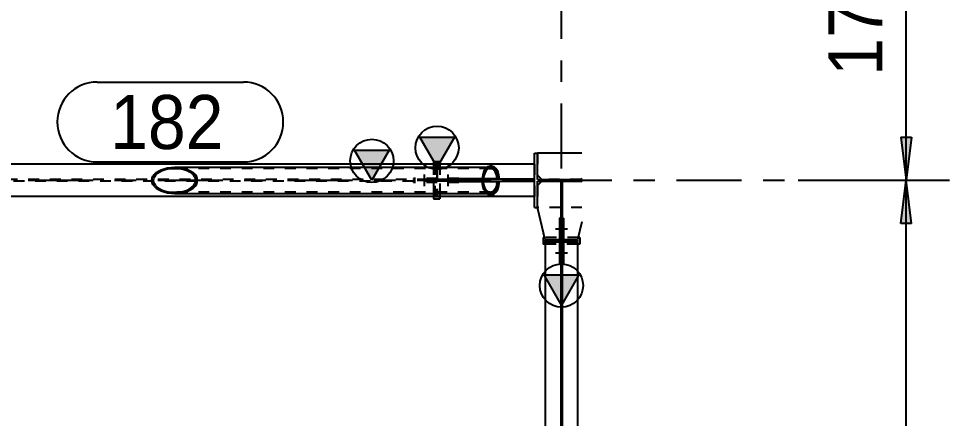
# Model space of a CAD drawing. Header units: millimetres. Extents: x 0 to 594, y 0 to 420.
# Drawn here: x 428.26 to 471.33, y 143.77 to 162.28 of the extents above; entities that cross this region are included whole.
import ezdxf

# ---------------------------------------------------------------- set-up
doc = ezdxf.new("R2010")
doc.units = ezdxf.units.MM
doc.header["$MEASUREMENT"] = 0
for name, pattern in [('XKITLINE00', [0]), ('XKITLINE02', [4, 2, -2]), ('XKITLINE03', [6, 3, -1, 1, -1]), ('XKITLINE04', [3, 0.5, -0.5, 0.5, -0.5, 0.5, -0.5])]:
    doc.linetypes.add(name, pattern=pattern)
for name, color, linetype in [('dimension', 7, 'Continuous'), ('grid', 7, 'Continuous'), ('mark', 7, 'Continuous'), ('part1', 7, 'Continuous')]:
    doc.layers.add(name, color=color, linetype=linetype)
doc.styles.add('STYLE_1', font='arial.ttf', dxfattribs={"height": 0.2})

# ---------------------------------------------------------------- blocks, each defined once
blk = doc.blocks.new('*D3366')
at = {"layer": 'grid', "color": 4, "linetype": 'XKITLINE03'}
blk.add_line((1247.14, 1693.943), (1630.763, 1693.943), dxfattribs=at)
blk = doc.blocks.new('*D3410')
at = {"layer": 'part1', "color": 0, "linetype": 'XKITLINE00'}
for p, q in [((1619.063, 1691.173), (1619.063, 1665.463)), ((1619.721, 1691.173), (1619.063, 1691.173)), ((1619.721, 1691.083), (1619.063, 1691.083)), ((1619.846, 1691.173), (1619.781, 1691.173)), ((1619.781, 1691.093), (1619.781, 1691.093)), ((1619.781, 1691.093), (1619.846, 1691.093)), ((1619.781, 1691.093), (1619.781, 1665.543)), ((1619.846, 1691.093), (1619.846, 1691.093)), ((1619.846, 1691.093), (1619.846, 1665.543)), ((1620.563, 1691.173), (1619.906, 1691.173)), ((1620.563, 1691.083), (1619.906, 1691.083)), ((1620.563, 1691.173), (1620.563, 1690.773)), ((1620.563, 1690.773), (1620.563, 1665.463)), ((1619.813, 1688.173), (1619.013, 1689.573)), ((1619.013, 1689.573), (1620.613, 1689.573)), ((1620.613, 1689.573), (1619.813, 1688.173)), ((1619.063, 1665.553), (1619.721, 1665.553)), ((1619.721, 1665.463), (1619.063, 1665.463)), ((1619.781, 1665.543), (1619.781, 1665.543)), ((1619.781, 1665.543), (1619.846, 1665.543)), ((1619.846, 1665.463), (1619.781, 1665.463)), ((1620.563, 1665.553), (1619.906, 1665.553)), ((1620.563, 1665.463), (1619.906, 1665.463))]:
    blk.add_line(p, q, dxfattribs=at)
at = {"layer": 'part1', "color": 2, "linetype": 'XKITLINE04'}
for p, q in [((1619.781, 1691.173), (1619.721, 1691.173)), ((1619.781, 1691.083), (1619.721, 1691.083)), ((1619.781, 1691.093), (1619.846, 1691.093)), ((1619.906, 1691.083), (1619.781, 1691.083)), ((1619.781, 1691.073), (1619.846, 1691.073)), ((1619.906, 1691.173), (1619.846, 1691.173)), ((1620.563, 1691.083), (1620.563, 1690.773)), ((1619.781, 1690.773), (1619.846, 1690.773)), ((1619.781, 1690.093), (1619.781, 1665.858)), ((1619.781, 1665.863), (1619.846, 1665.863)), ((1619.781, 1665.858), (1619.781, 1665.543)), ((1619.063, 1665.553), (1619.063, 1665.463)), ((1619.906, 1665.553), (1619.721, 1665.553)), ((1619.781, 1665.463), (1619.721, 1665.463)), ((1619.781, 1665.563), (1619.846, 1665.563)), ((1619.781, 1665.543), (1619.846, 1665.543)), ((1619.906, 1665.463), (1619.846, 1665.463))]:
    blk.add_line(p, q, dxfattribs=at)
at = {"layer": 'part1', "color": 0, "linetype": 'XKITLINE00'}
blk.add_circle((1619.813, 1689.073), 1, dxfattribs=at)
at = {"layer": 'part1', "color": 0}
blk.add_solid([(1619.013, 1689.573), (1620.613, 1689.573), (1619.013, 1689.573), (1619.813, 1688.173)], dxfattribs=at)
blk = doc.blocks.new('*D3412')
at = {"layer": 'part1', "color": 0, "linetype": 'XKITLINE00'}
blk.add_line((1619.538, 1690.593), (1620.088, 1690.593), dxfattribs=at)
blk.add_line((1619.538, 1690.593), (1620.088, 1690.593), dxfattribs=at)
blk.add_line((1619.538, 1690.593), (1620.088, 1690.593), dxfattribs=at)
blk = doc.blocks.new('*D3413')
at = {"layer": 'part1', "color": 0, "linetype": 'XKITLINE00'}
for p, q in [((1618.963, 1691.293), (1618.963, 1690.993)), ((1619.039, 1691.293), (1618.963, 1691.293)), ((1620.663, 1691.293), (1620.587, 1691.293)), ((1620.663, 1691.293), (1620.663, 1690.993)), ((1619.063, 1690.993), (1618.963, 1690.993)), ((1620.663, 1690.993), (1620.563, 1690.993))]:
    blk.add_line(p, q, dxfattribs=at)
at = {"layer": 'part1', "color": 2, "linetype": 'XKITLINE04'}
for p, q in [((1620.587, 1691.293), (1619.039, 1691.293)), ((1620.563, 1690.993), (1619.063, 1690.993))]:
    blk.add_line(p, q, dxfattribs=at)
blk = doc.blocks.new('*D3414')
at = {"layer": 'part1', "color": 0, "linetype": 'XKITLINE00'}
for p, q in [((1619.906, 1692.193), (1619.846, 1692.193)), ((1619.846, 1692.193), (1619.846, 1690.093)), ((1619.906, 1692.193), (1619.906, 1690.093)), ((1619.906, 1690.093), (1619.846, 1690.093))]:
    blk.add_line(p, q, dxfattribs=at)
blk = doc.blocks.new('*D3415')
at = {"layer": 'part1', "color": 0, "linetype": 'XKITLINE00'}
for p, q in [((1619.781, 1692.193), (1619.721, 1692.193)), ((1619.721, 1692.193), (1619.721, 1690.093)), ((1619.781, 1692.193), (1619.781, 1690.093)), ((1619.781, 1690.093), (1619.721, 1690.093))]:
    blk.add_line(p, q, dxfattribs=at)
blk = doc.blocks.new('*D3416')
at = {"layer": 'part1', "color": 0, "linetype": 'XKITLINE00'}
blk.add_line((1619.538, 1691.693), (1620.088, 1691.693), dxfattribs=at)
blk.add_line((1619.538, 1691.693), (1620.088, 1691.693), dxfattribs=at)
blk.add_line((1619.538, 1691.693), (1620.088, 1691.693), dxfattribs=at)
blk = doc.blocks.new('*D3417')
at = {"layer": 'part1', "color": 0, "linetype": 'XKITLINE00'}
for p, q in [((1619.783, 1693.898), (1619.783, 1691.193)), ((1619.783, 1693.898), (1619.843, 1693.898)), ((1619.843, 1693.898), (1619.843, 1691.193)), ((1619.783, 1691.193), (1619.843, 1691.193))]:
    blk.add_line(p, q, dxfattribs=at)
at = {"layer": 'part1', "color": 2, "linetype": 'XKITLINE04'}
for p, q in [((1619.783, 1693.898), (1619.843, 1693.898)), ((1619.783, 1693.698), (1619.843, 1693.698)), ((1619.783, 1691.493), (1619.843, 1691.493)), ((1619.783, 1691.193), (1619.843, 1691.193))]:
    blk.add_line(p, q, dxfattribs=at)
blk = doc.blocks.new('*D3418')
at = {"layer": 'part1', "color": 0, "linetype": 'XKITLINE00'}
for p, q in [((1618.903, 1693.898), (1618.703, 1693.698)), ((1620.763, 1693.858), (1620.723, 1693.898)), ((1619.063, 1691.193), (1618.703, 1692.693)), ((1620.763, 1692.025), (1620.563, 1691.193)), ((1619.721, 1691.193), (1619.063, 1691.193)), ((1619.783, 1691.193), (1619.781, 1691.193)), ((1619.846, 1691.193), (1619.843, 1691.193)), ((1620.563, 1691.193), (1619.906, 1691.193))]:
    blk.add_line(p, q, dxfattribs=at)
at = {"layer": 'part1', "color": 2, "linetype": 'XKITLINE04'}
for p, q in [((1620.723, 1693.898), (1618.903, 1693.898)), ((1618.703, 1692.693), (1618.703, 1693.698)), ((1618.703, 1692.693), (1618.703, 1693.698)), ((1620.563, 1691.193), (1619.063, 1691.193)), ((1619.843, 1691.193), (1619.783, 1691.193)), ((1619.906, 1691.193), (1619.846, 1691.193))]:
    blk.add_line(p, q, dxfattribs=at)
blk = doc.blocks.new('*D3719')
at = {"layer": 'part1', "color": 0, "linetype": 'XKITLINE00'}
for p, q in [((1611.043, 1693.943), (1610.243, 1695.343)), ((1610.243, 1695.343), (1611.843, 1695.343)), ((1611.843, 1695.343), (1611.043, 1693.943)), ((1589.083, 1694.693), (1589.083, 1693.193)), ((1589.173, 1694.693), (1589.083, 1694.693)), ((1614.043, 1694.693), (1589.173, 1694.693)), ((1589.173, 1694.693), (1589.173, 1693.193)), ((1613.953, 1694.693), (1613.953, 1694.548)), ((1614.043, 1694.693), (1614.043, 1694.548)), ((1614.043, 1693.193), (1589.083, 1693.193)), ((1613.953, 1693.338), (1613.953, 1693.193)), ((1614.043, 1693.338), (1614.043, 1693.193))]:
    blk.add_line(p, q, dxfattribs=at)
at = {"layer": 'part1', "color": 2, "linetype": 'XKITLINE04'}
for p, q in [((1613.953, 1694.693), (1589.173, 1694.693)), ((1613.953, 1694.693), (1613.953, 1693.338)), ((1614.043, 1694.548), (1614.043, 1693.338)), ((1589.163, 1693.975), (1589.163, 1693.91)), ((1613.643, 1693.975), (1589.163, 1693.975)), ((1613.963, 1693.91), (1589.163, 1693.91)), ((1589.479, 1693.91), (1589.163, 1693.91)), ((1589.183, 1693.975), (1589.183, 1693.91)), ((1589.483, 1693.975), (1589.483, 1693.91)), ((1613.643, 1693.975), (1613.643, 1693.91)), ((1613.643, 1693.975), (1613.648, 1693.975)), ((1613.963, 1693.975), (1613.643, 1693.975)), ((1613.943, 1693.975), (1613.943, 1693.91)), ((1613.963, 1693.975), (1613.963, 1693.91)), ((1613.953, 1693.193), (1589.083, 1693.193))]:
    blk.add_line(p, q, dxfattribs=at)
at = {"layer": 'part1', "color": 0, "linetype": 'XKITLINE00'}
blk.add_circle((1611.043, 1694.843), 1, dxfattribs=at)
at = {"layer": 'part1', "color": 0}
blk.add_solid([(1610.243, 1695.343), (1611.843, 1695.343), (1610.243, 1695.343), (1611.043, 1693.943)], dxfattribs=at)
blk = doc.blocks.new('*D3720')
at = {"layer": 'part1', "color": 0, "linetype": 'XKITLINE00'}
for p, q in [((1614.058, 1694.548), (1613.258, 1695.948)), ((1613.258, 1695.948), (1614.858, 1695.948)), ((1614.858, 1695.948), (1614.058, 1694.548)), ((1600.973, 1694.217), (1601.059, 1694.298)), ((1601.051, 1694.195), (1601.13, 1694.269)), ((1601.059, 1694.298), (1601.167, 1694.371)), ((1601.13, 1694.269), (1601.229, 1694.335)), ((1601.167, 1694.371), (1601.294, 1694.432)), ((1601.229, 1694.335), (1601.345, 1694.392)), ((1601.294, 1694.432), (1601.436, 1694.482)), ((1601.345, 1694.392), (1601.475, 1694.437)), ((1601.436, 1694.482), (1601.589, 1694.518)), ((1601.475, 1694.437), (1601.616, 1694.471)), ((1601.589, 1694.518), (1601.751, 1694.54)), ((1601.616, 1694.471), (1601.764, 1694.491)), ((1601.751, 1694.54), (1601.917, 1694.548)), ((1601.764, 1694.491), (1601.917, 1694.498)), ((1601.917, 1694.548), (1616.521, 1694.548)), ((1601.917, 1694.548), (1602.082, 1694.54)), ((1601.917, 1694.498), (1602.069, 1694.491)), ((1602.069, 1694.491), (1602.217, 1694.471)), ((1602.082, 1694.54), (1602.244, 1694.518)), ((1602.217, 1694.471), (1602.358, 1694.437)), ((1602.244, 1694.518), (1602.397, 1694.482)), ((1602.358, 1694.437), (1602.488, 1694.392)), ((1602.397, 1694.482), (1602.539, 1694.432)), ((1602.488, 1694.392), (1602.604, 1694.335)), ((1602.539, 1694.432), (1602.666, 1694.371)), ((1602.604, 1694.335), (1602.703, 1694.269)), ((1602.666, 1694.371), (1602.774, 1694.298)), ((1602.703, 1694.269), (1602.782, 1694.195)), ((1602.774, 1694.298), (1602.86, 1694.217)), ((1616.521, 1694.548), (1616.575, 1694.54)), ((1616.575, 1694.54), (1616.628, 1694.518)), ((1616.628, 1694.518), (1616.678, 1694.482)), ((1616.724, 1694.432), (1616.678, 1694.482)), ((1616.765, 1694.371), (1616.724, 1694.432)), ((1616.8, 1694.298), (1616.765, 1694.371)), ((1616.829, 1694.217), (1616.8, 1694.298)), ((1600.857, 1693.943), (1600.87, 1694.037)), ((1600.87, 1693.848), (1600.857, 1693.943)), ((1600.87, 1694.037), (1600.909, 1694.13)), ((1600.909, 1693.756), (1600.87, 1693.848)), ((1600.909, 1694.13), (1600.973, 1694.217)), ((1600.945, 1693.943), (1600.957, 1694.03)), ((1600.957, 1693.856), (1600.945, 1693.943)), ((1600.957, 1694.03), (1600.992, 1694.114)), ((1600.992, 1693.771), (1600.957, 1693.856)), ((1600.992, 1694.114), (1601.051, 1694.195)), ((1602.841, 1694.114), (1602.782, 1694.195)), ((1602.876, 1694.03), (1602.841, 1694.114)), ((1602.841, 1693.771), (1602.876, 1693.856)), ((1602.924, 1694.13), (1602.86, 1694.217)), ((1602.888, 1693.943), (1602.876, 1694.03)), ((1602.876, 1693.856), (1602.888, 1693.943)), ((1602.963, 1694.037), (1602.924, 1694.13)), ((1602.924, 1693.756), (1602.963, 1693.848)), ((1602.976, 1693.943), (1602.963, 1694.037)), ((1602.963, 1693.848), (1602.976, 1693.943)), ((1615.208, 1693.943), (1615.205, 1694.013)), ((1616.863, 1694.013), (1615.205, 1694.013)), ((1615.205, 1693.873), (1615.208, 1693.943)), ((1616.863, 1693.873), (1615.205, 1693.873)), ((1616.849, 1694.13), (1616.829, 1694.217)), ((1616.862, 1694.037), (1616.849, 1694.13)), ((1616.849, 1693.756), (1616.862, 1693.848)), ((1616.863, 1694.013), (1616.862, 1694.037)), ((1616.862, 1693.848), (1616.863, 1693.873)), ((1600.973, 1693.668), (1600.909, 1693.756)), ((1600.973, 1693.668), (1601.059, 1693.587)), ((1601.051, 1693.691), (1600.992, 1693.771)), ((1601.051, 1693.691), (1601.13, 1693.617)), ((1601.059, 1693.587), (1601.167, 1693.515)), ((1601.13, 1693.617), (1601.229, 1693.55)), ((1601.167, 1693.515), (1601.294, 1693.453)), ((1601.229, 1693.55), (1601.345, 1693.494)), ((1601.294, 1693.453), (1601.436, 1693.404)), ((1601.345, 1693.494), (1601.475, 1693.448)), ((1601.436, 1693.404), (1601.589, 1693.367)), ((1601.475, 1693.448), (1601.616, 1693.415)), ((1601.616, 1693.415), (1601.764, 1693.395)), ((1601.764, 1693.395), (1601.917, 1693.388)), ((1601.917, 1693.388), (1602.069, 1693.395)), ((1602.069, 1693.395), (1602.217, 1693.415)), ((1602.217, 1693.415), (1602.358, 1693.448)), ((1602.244, 1693.367), (1602.397, 1693.404)), ((1602.358, 1693.448), (1602.488, 1693.494)), ((1602.397, 1693.404), (1602.539, 1693.453)), ((1602.488, 1693.494), (1602.604, 1693.55)), ((1602.539, 1693.453), (1602.666, 1693.515)), ((1602.604, 1693.55), (1602.703, 1693.617)), ((1602.666, 1693.515), (1602.774, 1693.587)), ((1602.703, 1693.617), (1602.782, 1693.691)), ((1602.774, 1693.587), (1602.86, 1693.668)), ((1602.782, 1693.691), (1602.841, 1693.771)), ((1602.86, 1693.668), (1602.924, 1693.756)), ((1616.628, 1693.367), (1616.678, 1693.404)), ((1616.678, 1693.404), (1616.724, 1693.453)), ((1616.724, 1693.453), (1616.765, 1693.515)), ((1616.765, 1693.515), (1616.8, 1693.587)), ((1616.8, 1693.587), (1616.829, 1693.668)), ((1616.829, 1693.668), (1616.849, 1693.756)), ((1601.589, 1693.367), (1601.751, 1693.345)), ((1601.751, 1693.345), (1601.917, 1693.338)), ((1601.917, 1693.338), (1602.082, 1693.345)), ((1601.917, 1693.338), (1616.521, 1693.338)), ((1602.082, 1693.345), (1602.244, 1693.367)), ((1616.521, 1693.338), (1616.575, 1693.345)), ((1616.575, 1693.345), (1616.628, 1693.367))]:
    blk.add_line(p, q, dxfattribs=at)
at = {"layer": 'part1', "color": 2, "linetype": 'XKITLINE04'}
for p, q in [((1616.521, 1694.498), (1601.917, 1694.498)), ((1616.213, 1694.217), (1616.241, 1694.298)), ((1616.264, 1694.269), (1616.238, 1694.195)), ((1616.241, 1694.298), (1616.276, 1694.371)), ((1616.297, 1694.335), (1616.264, 1694.269)), ((1616.276, 1694.371), (1616.318, 1694.432)), ((1616.334, 1694.392), (1616.297, 1694.335)), ((1616.318, 1694.432), (1616.364, 1694.482)), ((1616.377, 1694.437), (1616.334, 1694.392)), ((1616.414, 1694.518), (1616.364, 1694.482)), ((1616.377, 1694.437), (1616.423, 1694.471)), ((1616.414, 1694.518), (1616.467, 1694.54)), ((1616.471, 1694.491), (1616.423, 1694.471)), ((1616.467, 1694.54), (1616.521, 1694.548)), ((1616.471, 1694.491), (1616.521, 1694.498)), ((1616.521, 1694.498), (1616.57, 1694.491)), ((1616.57, 1694.491), (1616.619, 1694.471)), ((1616.619, 1694.471), (1616.665, 1694.437)), ((1616.707, 1694.392), (1616.665, 1694.437)), ((1616.745, 1694.335), (1616.707, 1694.392)), ((1616.777, 1694.269), (1616.745, 1694.335)), ((1616.803, 1694.195), (1616.777, 1694.269)), ((1614.517, 1693.943), (1614.52, 1694.013)), ((1614.52, 1693.873), (1614.517, 1693.943)), ((1615.205, 1694.013), (1614.52, 1694.013)), ((1615.205, 1693.873), (1614.52, 1693.873)), ((1614.546, 1693.943), (1614.549, 1694.013)), ((1614.549, 1693.873), (1614.546, 1693.943)), ((1615.179, 1693.943), (1615.176, 1694.013)), ((1615.176, 1693.873), (1615.179, 1693.943)), ((1616.178, 1694.013), (1616.179, 1694.037)), ((1616.179, 1693.848), (1616.178, 1693.873)), ((1616.179, 1694.037), (1616.192, 1694.13)), ((1616.192, 1693.756), (1616.179, 1693.848)), ((1616.192, 1694.13), (1616.213, 1694.217)), ((1616.207, 1694.013), (1616.208, 1694.03)), ((1616.208, 1693.856), (1616.207, 1693.873)), ((1616.208, 1694.03), (1616.209, 1694.037)), ((1616.219, 1693.771), (1616.208, 1693.856)), ((1616.209, 1694.037), (1616.219, 1694.114)), ((1616.238, 1694.195), (1616.219, 1694.114)), ((1616.822, 1694.114), (1616.803, 1694.195)), ((1616.833, 1694.037), (1616.822, 1694.114)), ((1616.822, 1693.771), (1616.834, 1693.856)), ((1616.834, 1694.03), (1616.833, 1694.037)), ((1616.835, 1694.013), (1616.834, 1694.03)), ((1616.834, 1693.856), (1616.835, 1693.873)), ((1616.213, 1693.668), (1616.192, 1693.756)), ((1616.241, 1693.587), (1616.213, 1693.668)), ((1616.238, 1693.691), (1616.219, 1693.771)), ((1616.264, 1693.617), (1616.238, 1693.691)), ((1616.276, 1693.515), (1616.241, 1693.587)), ((1616.297, 1693.55), (1616.264, 1693.617)), ((1616.318, 1693.453), (1616.276, 1693.515)), ((1616.334, 1693.494), (1616.297, 1693.55)), ((1616.364, 1693.404), (1616.318, 1693.453)), ((1616.372, 1693.453), (1616.334, 1693.494)), ((1616.364, 1693.404), (1616.414, 1693.367)), ((1616.377, 1693.448), (1616.372, 1693.453)), ((1616.377, 1693.448), (1616.423, 1693.415)), ((1616.423, 1693.415), (1616.471, 1693.395)), ((1616.471, 1693.395), (1616.521, 1693.388)), ((1616.521, 1693.388), (1616.57, 1693.395)), ((1616.619, 1693.415), (1616.57, 1693.395)), ((1616.619, 1693.415), (1616.665, 1693.448)), ((1616.665, 1693.448), (1616.669, 1693.453)), ((1616.669, 1693.453), (1616.707, 1693.494)), ((1616.745, 1693.55), (1616.707, 1693.494)), ((1616.777, 1693.617), (1616.745, 1693.55)), ((1616.803, 1693.691), (1616.777, 1693.617)), ((1616.822, 1693.771), (1616.803, 1693.691)), ((1616.521, 1693.388), (1601.917, 1693.388)), ((1616.414, 1693.367), (1616.467, 1693.345)), ((1616.467, 1693.345), (1616.521, 1693.338))]:
    blk.add_line(p, q, dxfattribs=at)
at = {"layer": 'part1', "color": 0, "linetype": 'XKITLINE00'}
blk.add_circle((1614.058, 1695.448), 1, dxfattribs=at)
at = {"layer": 'part1', "color": 0}
blk.add_solid([(1613.258, 1695.948), (1614.858, 1695.948), (1613.258, 1695.948), (1614.058, 1694.548)], dxfattribs=at)
blk = doc.blocks.new('*D3726')
at = {"layer": 'part1', "color": 0, "linetype": 'XKITLINE00'}
for p, q in [((1613.893, 1694.793), (1613.893, 1694.693)), ((1614.193, 1694.793), (1613.893, 1694.793)), ((1614.193, 1694.793), (1614.193, 1694.693)), ((1613.893, 1693.193), (1613.893, 1693.093)), ((1614.193, 1693.093), (1613.893, 1693.093)), ((1614.193, 1693.193), (1614.193, 1693.093))]:
    blk.add_line(p, q, dxfattribs=at)
at = {"layer": 'part1', "color": 2, "linetype": 'XKITLINE04'}
for p, q in [((1613.893, 1694.693), (1613.893, 1693.193)), ((1614.193, 1694.693), (1614.193, 1693.193))]:
    blk.add_line(p, q, dxfattribs=at)
blk = doc.blocks.new('*D3727')
at = {"layer": 'part1', "color": 2, "linetype": 'XKITLINE04'}
for p, q in [((1613.893, 1694.793), (1613.893, 1693.093)), ((1613.893, 1694.793), (1614.193, 1694.793)), ((1614.193, 1694.793), (1614.193, 1693.093)), ((1613.893, 1693.093), (1614.193, 1693.093))]:
    blk.add_line(p, q, dxfattribs=at)
blk = doc.blocks.new('*D3728')
at = {"layer": 'part1', "color": 2, "linetype": 'XKITLINE04'}
for p, q in [((1620.763, 1695.193), (1618.703, 1695.193)), ((1618.703, 1695.193), (1618.703, 1694.188)), ((1618.903, 1693.988), (1618.703, 1694.188)), ((1620.723, 1693.988), (1618.903, 1693.988)), ((1620.763, 1694.027), (1620.723, 1693.988))]:
    blk.add_line(p, q, dxfattribs=at)
blk = doc.blocks.new('*D3729')
at = {"layer": 'part1', "color": 0, "linetype": 'XKITLINE00'}
for p, q in [((1618.563, 1694.693), (1614.063, 1694.693)), ((1614.063, 1694.693), (1614.063, 1694.548)), ((1614.063, 1693.338), (1614.063, 1693.193)), ((1618.563, 1693.193), (1614.063, 1693.193))]:
    blk.add_line(p, q, dxfattribs=at)
at = {"layer": 'part1', "color": 2, "linetype": 'XKITLINE04'}
for p, q in [((1618.563, 1694.693), (1618.563, 1693.193)), ((1614.063, 1694.548), (1614.063, 1693.338)), ((1618.563, 1693.975), (1614.063, 1693.975)), ((1618.563, 1693.91), (1614.063, 1693.91)), ((1614.363, 1693.975), (1614.363, 1693.91))]:
    blk.add_line(p, q, dxfattribs=at)
blk = doc.blocks.new('*D3730')
at = {"layer": 'part1', "color": 2, "linetype": 'XKITLINE04'}
for p, q in [((1620.763, 1695.193), (1618.703, 1695.193)), ((1618.703, 1695.193), (1618.703, 1694.188)), ((1618.903, 1693.988), (1618.703, 1694.188)), ((1620.723, 1693.988), (1618.903, 1693.988)), ((1620.763, 1694.027), (1620.723, 1693.988))]:
    blk.add_line(p, q, dxfattribs=at)
blk = doc.blocks.new('*D3731')
at = {"layer": 'part1', "color": 2, "linetype": 'XKITLINE04'}
for p, q in [((1616.226, 1694.362), (1616.169, 1694.193)), ((1616.275, 1694.362), (1616.218, 1694.193)), ((1616.309, 1694.494), (1616.226, 1694.362)), ((1616.358, 1694.494), (1616.275, 1694.362)), ((1616.373, 1694.548), (1616.309, 1694.494)), ((1616.459, 1694.579), (1616.358, 1694.494)), ((1616.57, 1694.608), (1616.459, 1694.579)), ((1616.948, 1694.003), (1616.143, 1694.003)), ((1616.169, 1694.193), (1616.144, 1694.013)), ((1616.169, 1694.193), (1616.218, 1694.193)), ((1616.218, 1694.193), (1616.192, 1694.003))]:
    blk.add_line(p, q, dxfattribs=at)
at = {"layer": 'part1', "color": 0, "linetype": 'XKITLINE00'}
for p, q in [((1616.41, 1694.579), (1616.373, 1694.548)), ((1616.41, 1694.579), (1616.521, 1694.608)), ((1616.521, 1694.608), (1616.632, 1694.579)), ((1616.521, 1694.608), (1616.57, 1694.608)), ((1616.57, 1694.608), (1616.681, 1694.579)), ((1616.632, 1694.579), (1616.733, 1694.494)), ((1616.681, 1694.579), (1616.782, 1694.494)), ((1616.815, 1694.362), (1616.733, 1694.494)), ((1616.865, 1694.362), (1616.782, 1694.494)), ((1616.872, 1694.193), (1616.815, 1694.362)), ((1616.922, 1694.193), (1616.865, 1694.362)), ((1616.144, 1694.013), (1616.143, 1694.003)), ((1616.899, 1694.003), (1616.872, 1694.193)), ((1616.872, 1694.193), (1616.922, 1694.193)), ((1616.948, 1694.003), (1616.922, 1694.193))]:
    blk.add_line(p, q, dxfattribs=at)
blk = doc.blocks.new('*D3732')
at = {"layer": 'part1', "color": 2, "linetype": 'XKITLINE04'}
for p, q in [((1620.763, 1695.193), (1618.703, 1695.193)), ((1618.703, 1695.193), (1618.703, 1694.188)), ((1618.903, 1693.988), (1618.703, 1694.188)), ((1620.723, 1693.988), (1618.903, 1693.988)), ((1620.763, 1694.027), (1620.723, 1693.988))]:
    blk.add_line(p, q, dxfattribs=at)
blk = doc.blocks.new('*D3733')
at = {"layer": 'part1', "color": 0, "linetype": 'XKITLINE00'}
for p, q in [((1618.563, 1695.193), (1618.703, 1695.193)), ((1618.563, 1692.693), (1618.563, 1695.193)), ((1618.703, 1693.988), (1618.703, 1695.193)), ((1618.703, 1693.988), (1620.763, 1693.988)), ((1618.703, 1693.898), (1620.763, 1693.898)), ((1618.703, 1692.693), (1618.703, 1693.898)), ((1618.563, 1692.693), (1618.703, 1692.693))]:
    blk.add_line(p, q, dxfattribs=at)
blk = doc.blocks.new('*D3754')
at = {"layer": 'part1', "color": 2, "linetype": 'XKITLINE04'}
for p, q in [((1618.703, 1695.193), (1618.703, 1694.188)), ((1620.723, 1693.988), (1618.903, 1693.988))]:
    blk.add_line(p, q, dxfattribs=at)
at = {"layer": 'part1', "color": 0, "linetype": 'XKITLINE00'}
for p, q in [((1620.763, 1695.193), (1618.703, 1695.193)), ((1618.903, 1693.988), (1618.703, 1694.188)), ((1620.763, 1694.027), (1620.723, 1693.988))]:
    blk.add_line(p, q, dxfattribs=at)
blk = doc.blocks.new('*D3783')
at = {"layer": 'grid', "color": 4, "linetype": 'XKITLINE03'}
blk.add_line((1619.813, 1646.495), (1619.813, 1724.317), dxfattribs=at)
blk = doc.blocks.new('*D3858')
at = {"layer": 'part1', "color": 2, "linetype": 'XKITLINE04'}
for p, q in [((1615.063, 1694.035), (1612.963, 1694.035)), ((1612.963, 1694.035), (1612.963, 1693.975)), ((1615.063, 1693.975), (1612.963, 1693.975)), ((1615.063, 1694.035), (1615.063, 1693.975))]:
    blk.add_line(p, q, dxfattribs=at)
blk = doc.blocks.new('*D3859')
at = {"layer": 'part1', "color": 2, "linetype": 'XKITLINE04'}
for p, q in [((1615.063, 1693.91), (1612.963, 1693.91)), ((1612.963, 1693.91), (1612.963, 1693.85)), ((1615.063, 1693.85), (1612.963, 1693.85)), ((1615.063, 1693.91), (1615.063, 1693.85))]:
    blk.add_line(p, q, dxfattribs=at)
blk = doc.blocks.new('*D3860')
at = {"layer": 'part1', "color": 0, "linetype": 'XKITLINE02'}
blk.add_line((1614.563, 1694.218), (1614.563, 1693.668), dxfattribs=at)
blk.add_line((1614.563, 1694.218), (1614.563, 1693.668), dxfattribs=at)
blk.add_line((1614.563, 1694.218), (1614.563, 1693.668), dxfattribs=at)
blk = doc.blocks.new('*D3861')
at = {"layer": 'part1', "color": 0, "linetype": 'XKITLINE02'}
blk.add_line((1613.463, 1694.218), (1613.463, 1693.668), dxfattribs=at)
blk.add_line((1613.463, 1694.218), (1613.463, 1693.668), dxfattribs=at)
blk.add_line((1613.463, 1694.218), (1613.463, 1693.668), dxfattribs=at)
blk = doc.blocks.new('*D3871')
at = {"layer": 'part1', "color": 2, "linetype": 'XKITLINE04'}
for p, q in [((1618.413, 1694.003), (1614.422, 1694.003)), ((1614.422, 1693.883), (1614.422, 1694.003)), ((1618.413, 1693.883), (1614.422, 1693.883)), ((1618.363, 1693.883), (1618.363, 1694.003))]:
    blk.add_line(p, q, dxfattribs=at)
blk = doc.blocks.new('*D3872')
at = {"layer": 'part1', "color": 2, "linetype": 'XKITLINE04'}
for p, q in [((1618.903, 1693.898), (1618.703, 1693.698)), ((1620.723, 1693.898), (1618.903, 1693.898)), ((1620.763, 1693.858), (1620.723, 1693.898)), ((1618.703, 1693.698), (1618.703, 1692.693)), ((1620.763, 1692.693), (1618.703, 1692.693))]:
    blk.add_line(p, q, dxfattribs=at)
blk = doc.blocks.new('*D3873')
at = {"layer": 'part1', "color": 2, "linetype": 'XKITLINE04'}
for p, q in [((1614.419, 1693.883), (1614.419, 1694.003)), ((1614.419, 1693.883), (1614.419, 1694.003)), ((1614.419, 1694.003), (1614.419, 1694.003)), ((1615.205, 1694.003), (1614.419, 1694.003)), ((1614.419, 1693.883), (1614.419, 1693.883)), ((1615.205, 1693.883), (1614.419, 1693.883)), ((1618.363, 1693.883), (1618.363, 1694.003)), ((1618.563, 1693.883), (1618.563, 1694.003)), ((1618.563, 1693.883), (1618.563, 1694.003))]:
    blk.add_line(p, q, dxfattribs=at)
at = {"layer": 'part1', "color": 0, "linetype": 'XKITLINE00'}
for p, q in [((1618.563, 1694.003), (1615.205, 1694.003)), ((1618.563, 1693.883), (1615.205, 1693.883)), ((1615.339, 1693.883), (1615.339, 1694.003))]:
    blk.add_line(p, q, dxfattribs=at)
blk = doc.blocks.new('*D3874')
at = {"layer": 'part1', "color": 2, "linetype": 'XKITLINE04'}
for p, q in [((1618.903, 1693.898), (1618.703, 1693.698)), ((1620.723, 1693.898), (1618.903, 1693.898)), ((1620.763, 1693.858), (1620.723, 1693.898)), ((1618.703, 1693.698), (1618.703, 1692.693)), ((1620.763, 1692.693), (1618.703, 1692.693))]:
    blk.add_line(p, q, dxfattribs=at)
blk = doc.blocks.new('*D3875')
at = {"layer": 'part1', "color": 2, "linetype": 'XKITLINE04'}
for p, q in [((1616.948, 1693.883), (1616.143, 1693.883)), ((1616.169, 1693.692), (1616.144, 1693.873)), ((1616.218, 1693.692), (1616.192, 1693.883)), ((1616.169, 1693.692), (1616.218, 1693.692)), ((1616.226, 1693.523), (1616.169, 1693.692)), ((1616.275, 1693.523), (1616.218, 1693.692)), ((1616.309, 1693.391), (1616.226, 1693.523)), ((1616.358, 1693.391), (1616.275, 1693.523)), ((1616.373, 1693.338), (1616.309, 1693.391)), ((1616.459, 1693.307), (1616.358, 1693.391)), ((1616.57, 1693.278), (1616.459, 1693.307))]:
    blk.add_line(p, q, dxfattribs=at)
at = {"layer": 'part1', "color": 0, "linetype": 'XKITLINE00'}
for p, q in [((1616.144, 1693.873), (1616.143, 1693.883)), ((1616.872, 1693.692), (1616.899, 1693.883)), ((1616.922, 1693.692), (1616.948, 1693.883)), ((1616.632, 1693.307), (1616.733, 1693.391)), ((1616.681, 1693.307), (1616.782, 1693.391)), ((1616.733, 1693.391), (1616.815, 1693.523)), ((1616.782, 1693.391), (1616.865, 1693.523)), ((1616.815, 1693.523), (1616.872, 1693.692)), ((1616.865, 1693.523), (1616.922, 1693.692)), ((1616.872, 1693.692), (1616.922, 1693.692)), ((1616.41, 1693.307), (1616.373, 1693.338)), ((1616.41, 1693.307), (1616.521, 1693.278)), ((1616.521, 1693.278), (1616.632, 1693.307)), ((1616.521, 1693.278), (1616.57, 1693.278)), ((1616.57, 1693.278), (1616.681, 1693.307))]:
    blk.add_line(p, q, dxfattribs=at)
blk = doc.blocks.new('*D3876')
at = {"layer": 'part1', "color": 2, "linetype": 'XKITLINE04'}
for p, q in [((1618.903, 1693.898), (1618.703, 1693.698)), ((1620.723, 1693.898), (1618.903, 1693.898)), ((1620.763, 1693.858), (1620.723, 1693.898)), ((1618.703, 1693.698), (1618.703, 1692.693)), ((1620.763, 1692.693), (1618.703, 1692.693))]:
    blk.add_line(p, q, dxfattribs=at)
blk = doc.blocks.new('*D3902')
at = {"layer": 'mark', "color": 1, "linetype": 'XKITLINE00'}
for p, q in [((1598.332, 1698.493), (1605.095, 1698.493)), ((1598.332, 1694.793), (1605.095, 1694.793))]:
    blk.add_line(p, q, dxfattribs=at)
for centre, start, end in [((1598.332, 1696.643), 90, -90), ((1605.095, 1696.643), -90, 90)]:
    blk.add_arc(centre, 1.85, start, end, dxfattribs=at)
at = {"layer": 'mark', "color": 1, "style": 'STYLE_1', "width": 0.9}
blk.add_text('182', height=2.5, dxfattribs=at).set_placement((1598.932, 1695.393))
blk = doc.blocks.new('*D2693')
at = {"layer": 'dimension', "color": 1, "linetype": 'XKITLINE00'}
for p, q in [((1635.543, 1887.476), (1642.543, 1887.476)), ((1640.293, 1885.476), (1640.543, 1887.476)), ((1640.543, 1870.376), (1640.543, 1887.476)), ((1640.793, 1885.476), (1640.543, 1887.476)), ((1640.793, 1885.476), (1640.293, 1885.476)), ((1640.293, 1872.376), (1640.543, 1870.376)), ((1640.293, 1872.376), (1640.793, 1872.376)), ((1640.793, 1872.376), (1640.543, 1870.376)), ((1635.543, 1870.376), (1642.543, 1870.376))]:
    blk.add_line(p, q, dxfattribs=at)
at = {"layer": 'dimension', "color": 1}
for points in [[(1640.543, 1887.476), (1640.793, 1885.476), (1640.543, 1887.476), (1640.293, 1885.476)], [(1640.543, 1870.376), (1640.293, 1872.376), (1640.543, 1870.376), (1640.793, 1872.376)]]:
    blk.add_solid(points, dxfattribs=at)
at = {"layer": 'dimension', "color": 1, "style": 'STYLE_1', "width": 0.9}
blk.add_text('1710', height=2.5, rotation=90.0002, dxfattribs=at).set_placement((1639.443, 1875.218))
blk = doc.blocks.new('*D2827')
at = {"layer": 'dimension', "color": 1, "linetype": 'XKITLINE00'}
for p, q in [((1635.543, 1870.376), (1642.543, 1870.376)), ((1640.293, 1868.376), (1640.543, 1870.376)), ((1640.543, 1836.576), (1640.543, 1870.376)), ((1640.793, 1868.376), (1640.543, 1870.376)), ((1640.793, 1868.376), (1640.293, 1868.376)), ((1640.293, 1838.576), (1640.543, 1836.576)), ((1640.293, 1838.576), (1640.793, 1838.576)), ((1640.793, 1838.576), (1640.543, 1836.576)), ((1635.543, 1836.576), (1642.543, 1836.576))]:
    blk.add_line(p, q, dxfattribs=at)
at = {"layer": 'dimension', "color": 1}
for points in [[(1640.543, 1870.376), (1640.793, 1868.376), (1640.543, 1870.376), (1640.293, 1868.376)], [(1640.543, 1836.576), (1640.293, 1838.576), (1640.543, 1836.576), (1640.793, 1838.576)]]:
    blk.add_solid(points, dxfattribs=at)
at = {"layer": 'dimension', "color": 1, "style": 'STYLE_1', "width": 0.9}
blk.add_text('3380', height=2.5, rotation=90.0002, dxfattribs=at).set_placement((1639.443, 1849.768))

msp = doc.modelspace()

# ---------------------------------------------------------------- block references
at = {"layer": 'dimension'}
for name in ['*D2693', '*D2827']:
    msp.add_blockref(name, (-1171.214, -1715.584), dxfattribs=at)
at = {"layer": 'grid'}
for name in ['*D3783', '*D3366']:
    msp.add_blockref(name, (-1166.435, -1539.151), dxfattribs=at)
at = {"layer": 'mark'}
msp.add_blockref('*D3902', (-1166.435, -1539.151), dxfattribs=at)
at = {"layer": 'part1'}
for name in ['*D3720', '*D3719', '*D3733', '*D3728', '*D3730', '*D3732', '*D3754', '*D3726', '*D3727', '*D3729', '*D3861', '*D3860', '*D3731', '*D3858', '*D3859', '*D3873', '*D3871', '*D3875', '*D3418', '*D3872', '*D3874', '*D3876', '*D3417', '*D3415', '*D3414', '*D3416', '*D3413', '*D3410', '*D3412']:
    msp.add_blockref(name, (-1166.435, -1539.151), dxfattribs=at)

doc.saveas('drawing.dxf')
